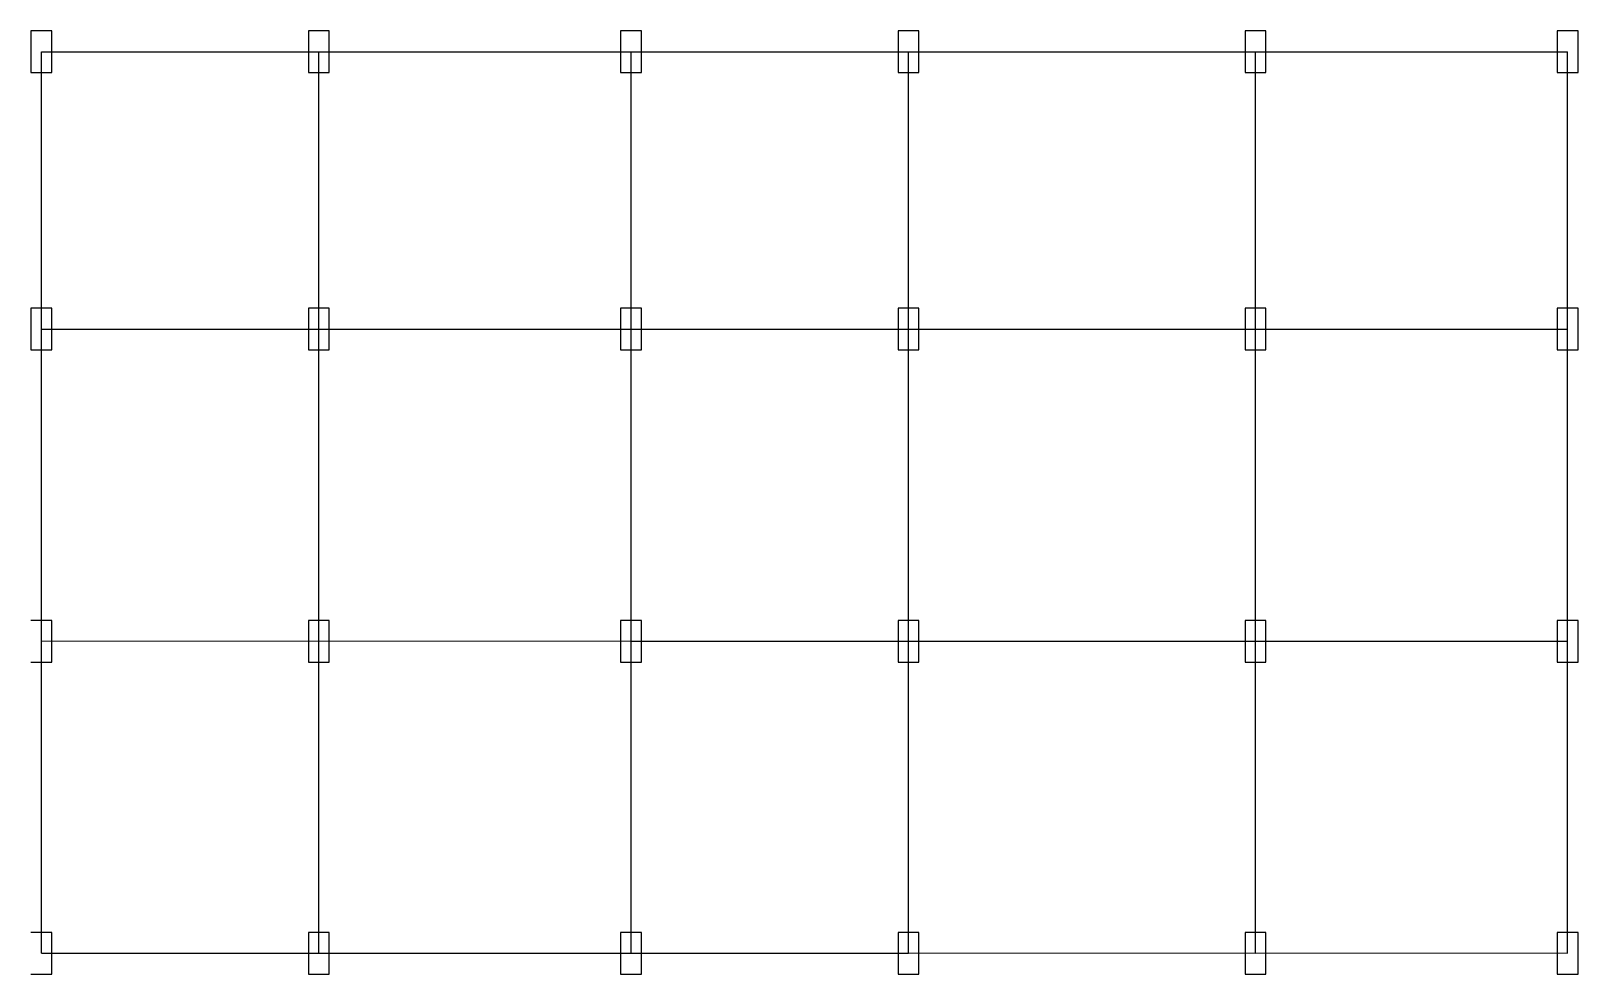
# Model space of a CAD drawing. Header units: metres. Extents: x -15 to 2215, y -30 to 1330.
import ezdxf

# ---------------------------------------------------------------- set-up
doc = ezdxf.new("R2010")
doc.units = ezdxf.units.M
doc.layers.add('KIRIS', color=5, linetype='Continuous')
doc.layers.add('KOLON', color=1, linetype='Continuous')

msp = doc.modelspace()

# ---------------------------------------------------------------- linework, layer by layer
at = {"layer": 'KIRIS'}
for p, q in [((0, 1300), (400, 1300)), ((0, 900), (0, 1300)), ((400, 1300), (850, 1300)), ((400, 900), (400, 1300)), ((850, 1300), (1250, 1300)), ((850, 900), (850, 1300)), ((1250, 1300), (1750, 1300)), ((1250, 900), (1250, 1300)), ((1750, 1300), (2200, 1300)), ((1750, 900), (1750, 1300)), ((2200, 900), (2200, 1300)), ((0, 900), (400, 900)), ((0, 450), (0, 900)), ((400, 900), (850, 900)), ((400, 450), (400, 900)), ((850, 900), (1250, 900)), ((850, 450), (850, 900)), ((1250, 900), (1750, 900)), ((1250, 450), (1250, 900)), ((1750, 900), (2200, 900)), ((1750, 450), (1750, 900)), ((2200, 450), (2200, 900)), ((0, 0), (0, 450)), ((0.4, 450.4), (400, 450)), ((400, 0), (400, 450)), ((400.4, 450.4), (850, 450)), ((850, 450), (1250, 450)), ((850, 0), (850, 450)), ((1250, 450), (1750, 450)), ((1250, 0), (1250, 450)), ((1750, 450), (2200, 450)), ((1750, 0), (1750, 450)), ((2200, 0), (2200, 450)), ((0, 0), (400, 0)), ((0, 0), (400, 0)), ((400, 0), (850, 0)), ((400, 0), (850, 0)), ((850, 0), (1250, 0)), ((850, 0), (1250, 0)), ((1250.4, 0.4), (1750, 0)), ((1750.4, 0.4), (2200, 0))]:
    msp.add_line(p, q, dxfattribs=at)
at = {"layer": 'KOLON'}
for points in [[(-15, 1270), (15, 1270), (15, 1330), (-15, 1330)], [(385, 1270), (415, 1270), (415, 1330), (385, 1330)], [(835, 1270), (865, 1270), (865, 1330), (835, 1330)], [(1235, 1270), (1265, 1270), (1265, 1330), (1235, 1330)], [(1735, 1270), (1765, 1270), (1765, 1330), (1735, 1330)], [(2185, 1270), (2215, 1270), (2215, 1330), (2185, 1330)], [(-15, 870), (15, 870), (15, 930), (-15, 930)], [(385, 870), (415, 870), (415, 930), (385, 930)], [(835, 870), (865, 870), (865, 930), (835, 930)], [(1235, 870), (1265, 870), (1265, 930), (1235, 930)], [(1735, 870), (1765, 870), (1765, 930), (1735, 930)], [(2185, 870), (2215, 870), (2215, 930), (2185, 930)], [(385, 420), (415, 420), (415, 480), (385, 480)], [(835, 420), (865, 420), (865, 480), (835, 480)], [(1235, 420), (1265, 420), (1265, 480), (1235, 480)], [(1735, 420), (1765, 420), (1765, 480), (1735, 480)], [(2185, 420), (2215, 420), (2215, 480), (2185, 480)], [(385, -30), (415, -30), (415, 30), (385, 30)], [(835, -30), (865, -30), (865, 30), (835, 30)], [(1235, -30), (1265, -30), (1265, 30), (1235, 30)], [(1735, -30), (1765, -30), (1765, 30), (1735, 30)], [(2185, -30), (2215, -30), (2215, 30), (2185, 30)]]:
    msp.add_lwpolyline(points, close=True, dxfattribs=at)
for points in [[(-15, 420), (15, 420), (15, 480), (-15, 480)], [(-15, -30), (15, -30), (15, 30), (-15, 30)]]:
    msp.add_lwpolyline(points, dxfattribs=at)

doc.saveas('drawing.dxf')
